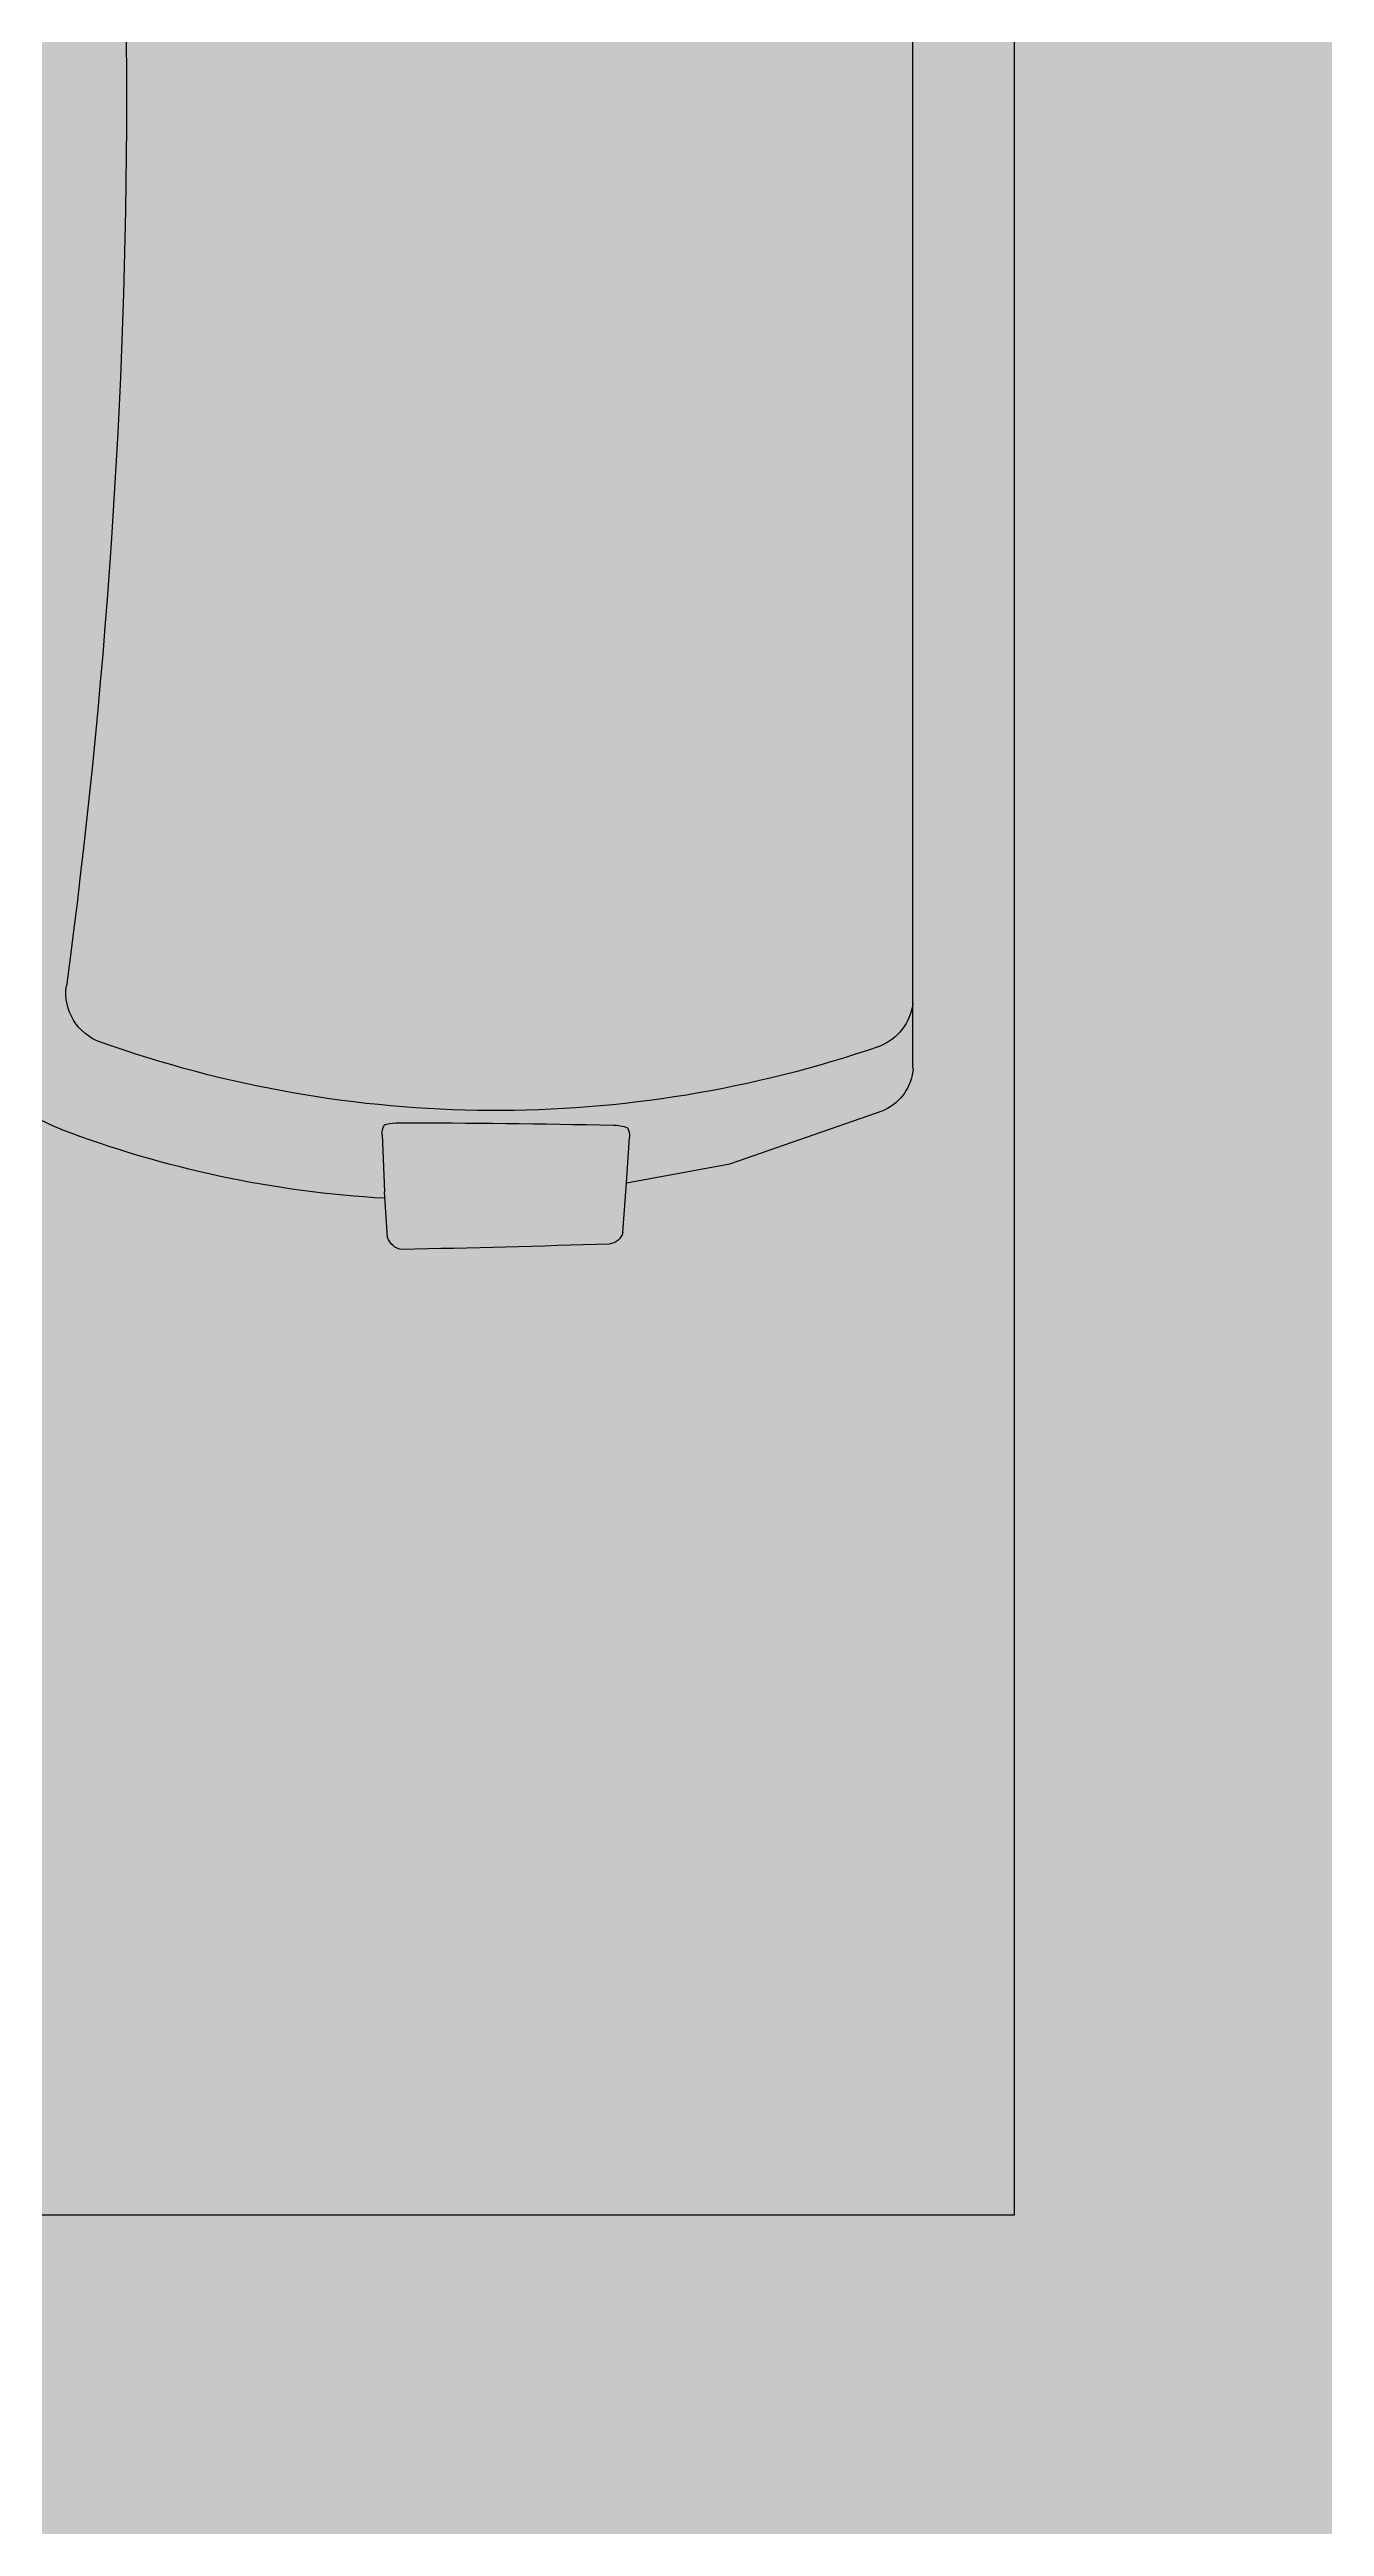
# Model space of a CAD drawing. Header units: metres. Extents: x 587 to 1372, y 780 to 1385.
# Drawn here: x 1346.913 to 1347.179, y 896.286 to 896.805 of the extents above; entities that cross this region are included whole.
import ezdxf

# ---------------------------------------------------------------- set-up
doc = ezdxf.new("R2010")
doc.units = ezdxf.units.M
doc.layers.get('DEFPOINTS').update_dxf_attribs({"lineweight": 5})
doc.layers.add('A-BATHROOMS', color=64, linetype='Continuous', lineweight=30)
doc.layers.add('A-WALLS', color=1, linetype='Continuous', lineweight=25)
doc.layers.add('SP_BUILDINGS_NEW_HATCH', color=9, linetype='Continuous', lineweight=13, true_color=0x808080, transparency=0.5)
doc.styles.get("Standard").update_dxf_attribs({"font": 'arial.ttf'})

# ---------------------------------------------------------------- blocks, each defined once
blk = doc.blocks.new('Kohler Gabrielle 3615pln')
for p, q in [((-8.068, -0.75), (8.068, -0.75)), ((-8.864, -2.275), (-8.417, -0.989)), ((-9.024, -3.135), (-8.864, -2.275)), ((-9.438, -3.165), (-9.024, -3.135)), ((-9.024, -3.135), (-8.645, -3.111)), ((-9.478, -5.124), (-9.099, -5.15)), ((-8.619, -5.17), (-9.099, -5.15))]:
    blk.add_line(p, q)
for centre, radius, start, end in [((-8.045, -1.158), 0.409, 93.2305, 155.5362), ((-7.469, -1.198), 0.451, 97.162, 158.1802), ((1.378, -4.222), 9.799, 160.9928, 199.6374), ((126.503, -7.702), 136.108, 178.13775, 178.86418), ((-9.403, -3.292), 0.131, 105.3214, 174.5186), ((-8.636, -3.273), 0.163, 64.3129, 93.3513), ((-8.864, -3.243), 0.321, 359.5118, 21.3249), ((-77.092, -4.88), 68.568, 359.87236, 1.36583), ((-9.437, -4.987), 0.143, 186.931, 253.1722), ((-0.207, -4.651), 8.959, 183.1689, 200.8545), ((-8.622, -4.987), 0.184, 270.8367, 295.1225), ((-8.565, -5.13), 0.031, 312.2722, 352.8283), ((-9.028, -5.036), 0.504, 348.7637, 0.2986), ((0.107, -63.536), 56.239, 90.109, 97.6534), ((-0.107, -63.536), 56.239, 82.3466, 89.891), ((-7.442, -7.366), 0.436, 199.9171, 277.8278), ((153.492, 65.535), 177.908, 204.35783, 204.86163)]:
    blk.add_arc(centre, radius, start, end)
at = {"layer": 'DEFPOINTS'}
for tag, p in [('MODELNUMBER', (-0.003, 0.005)), ('TRADENAME', (-0.003, 0.004)), ('PRODUCT', (-0.003, 0.002)), ('MATERIAL', (-0.003, 0.001))]:
    blk.add_attdef(tag, p, '', height=0.001, dxfattribs=at)

msp = doc.modelspace()

# ---------------------------------------------------------------- hatches: boundary and pattern name
at = {"layer": 'SP_BUILDINGS_NEW_HATCH', "transparency": 33554495}
h = msp.add_hatch(color=256, dxfattribs=at)
h.dxf.hatch_style = 2
h.paths.add_polyline_path([(1343.89195, 898.30095), (1356.21695, 898.30095), (1356.21695, 875.47616), (1343.89195, 875.47616)])

# ---------------------------------------------------------------- linework, layer by layer
at = {"layer": 'A-WALLS'}
for p, q in [((1347.11445, 898.15095), (1347.11445, 896.35095)), ((1347.11445, 896.35095), (1345.61445, 896.35095))]:
    msp.add_line(p, q, dxfattribs=at)

# ---------------------------------------------------------------- block references
at = {"layer": 'A-BATHROOMS'}
ref = msp.add_blockref('Kohler Gabrielle 3615pln', (1347.11216, 896.79406), dxfattribs=dict(at, xscale=-0.025146, yscale=0.025146, zscale=0.025146, rotation=270))
ref.add_attrib('MODELNUMBER', 'K-3615', (1347.1123, 896.7941), dxfattribs={"layer": 'DEFPOINTS', "height": 0.0000251, "rotation": 270})
ref.add_attrib('TRADENAME', 'GABRIELLE', (1347.11226, 896.79418), dxfattribs={"layer": 'DEFPOINTS', "height": 0.0000251, "rotation": 270})
ref.add_attrib('PRODUCT', 'TOILET', (1347.11222, 896.79411), dxfattribs={"layer": 'DEFPOINTS', "height": 0.0000251, "rotation": 270})
ref.add_attrib('MATERIAL', 'VITREOUS CHINA', (1347.11218, 896.79428), dxfattribs={"layer": 'DEFPOINTS', "height": 0.0000251, "rotation": 270})

doc.saveas('drawing.dxf')
